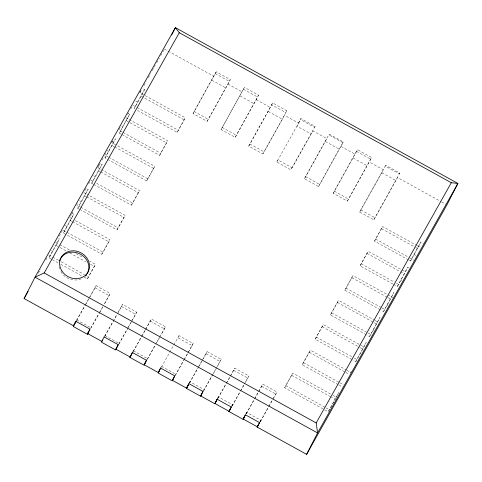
<?xml version="1.0" encoding="UTF-8"?>
<svg xmlns="http://www.w3.org/2000/svg" width="482" height="482" viewBox="0 0 482 482"><rect width="100%" height="100%" fill="white"/><g stroke="black" fill="none" stroke-linecap="round" stroke-linejoin="round"><path stroke-width="0.36" stroke-dasharray="2.41 1.81" d="M51.64 259.262L49.037 257.828L59.449 238.723L58.473 238.18M49.037 257.828L59.449 238.723M77.379 203.705L76.722 204.995L80.12 206.868M75.421 220.623L109.938 239.656L101.835 254.255L63.413 233.065L73.824 213.96L72.017 212.96M63.413 233.065L73.824 213.96M98.099 166.929L99.75 163.705M105.775 153.162L104.787 155.096L108.04 156.891M79.036 208.995L77.729 208.272L88.14 189.161L86.049 188.01M115.71 144.775L111.806 142.618L112.463 141.328M77.729 208.272L88.14 189.161M120.139 127.567L118.819 130.146L122.35 132.092M93.008 184.01L91.701 183.287L102.112 164.181L100.587 163.344M105.004 157.933L115.409 138.828L105.004 157.933L106.956 159.012M91.701 183.287L102.112 164.181M143.546 94.749L139.87 92.719L141.847 88.851M121.265 134.213L119.319 133.14L129.724 114.035L128.146 113.162M119.319 133.14L129.724 114.035M144.552 89.519L134.141 108.625L144.552 89.519L142.768 88.537M84.103 277.162L87.35 278.951L95.454 264.359L89.61 261.136M87.35 278.951L95.454 264.359M101.835 254.255L109.938 239.656M79.693 209.351L116.999 229.926L125.097 215.327L87.14 194.397M116.999 229.926L125.097 215.327M93.659 184.365L131.423 205.193L139.527 190.595L101.762 169.766M131.423 205.193L139.527 190.595M121.916 134.574L159.602 155.355L167.706 140.756L129.369 119.614M107.606 159.373L146.703 180.931L154.806 166.332L116.361 145.13M159.602 155.355L167.706 140.756M146.703 180.931L154.806 166.332M89.857 297.002L96.105 285.706L110.233 293.49L104.353 304.136M137.4 110.426L177.195 132.369L185.299 117.771L144.202 95.105M177.195 132.369L185.299 117.771M193.023 113.571L216.177 71.812L230.3 79.602L227.992 84.109L207.152 121.362L193.023 113.571L216.177 71.812M207.152 121.362L230.3 79.602M117.494 313.674L122.591 304.425L136.713 312.216L132.351 320.168M221.051 129.55L244.428 87.387L258.551 95.177L256.243 99.69L235.18 137.34L221.051 129.55L244.428 87.387M235.18 137.34L258.551 95.177M145.582 329.549L151.402 319.006L165.531 326.796L160.801 335.4M248.742 146.13L272.679 102.967L286.802 110.758L282.374 119.235L262.865 153.915L248.742 146.13L272.679 102.967M262.865 153.915L284.494 115.27L298.623 123.055L276.795 162.054L290.923 169.845L311.101 133.966L315.059 126.338L300.931 118.548L296.978 126.176L311.101 133.966M192.077 345.594L193.162 343.473L179.039 335.683L177.948 337.804L192.077 345.594L184.739 358.644M276.795 162.054L277.885 159.934L292.008 167.724L290.923 169.845M298.623 123.055L300.931 118.548M189.233 383.07L189.896 381.786L204.019 389.57M203.061 358.969L207.091 351.613L221.22 359.403L217.189 366.76M342.889 142.666L328.76 134.876L329.182 134.129L343.311 141.919L318.56 186.522L304.431 178.732L326.874 138.635L312.752 130.845L292.008 167.724M304.431 178.732L329.182 134.129M318.56 186.522L343.311 141.919M217.737 398.204L218.4 396.915L232.523 404.705L231.866 405.995M230.396 376.177L234.782 368.188L248.911 375.978L244.525 383.967M333.243 193.312L357.433 149.709L371.562 157.493L369.254 162.006L347.371 201.102L333.243 193.312L357.433 149.709M347.371 201.102L371.562 157.493M246.019 413.731L246.676 412.441L260.804 420.232L260.147 421.521M258.774 391.535L262.81 384.166L276.933 391.956L272.902 399.325M399.813 173.074L399.337 173.924L385.208 166.133L385.684 165.284L399.813 173.074L373.851 219.828L359.729 212.038L383.377 169.797L369.254 162.006M359.729 212.038L385.684 165.284M323.024 408.917L284.663 387.757L292.761 373.164L330.477 393.957M284.663 387.757L292.761 373.164M373.851 219.828L397.505 177.587L441.012 201.578M351.848 359.433L315.156 339.195L323.259 324.603L363.886 347.004M338.189 384.588L302.25 364.772L303.341 362.651L310.354 350.173L346.293 369.995M315.156 339.195L323.259 324.603M302.25 364.772L310.354 350.173M366.326 334.725L330.429 314.933L331.52 312.812L338.533 300.334L374.43 320.132M330.429 314.933L338.533 300.334M380.286 309.733L344.859 290.2L352.963 275.602L392.728 297.533M344.859 290.2L352.963 275.602M392.782 283.94L360.024 265.871L368.127 251.279L405.476 271.872M360.024 265.871L368.127 251.279M408.591 259.967L374.508 241.175L375.592 239.054L382.612 226.576L416.695 245.368M374.508 241.175L382.612 226.576M335.785 398.246L338.635 392.673L328.224 411.785L323.675 409.272M355.782 361.602L366.193 342.497L355.782 361.602L352.505 359.795M369.586 336.526L379.997 317.421L369.586 336.526L366.977 335.086M383.564 311.547L393.975 292.435L383.564 311.547L380.943 310.101M393.439 284.302L397.373 286.471L407.784 267.365L408.935 267.998M409.248 260.328L410.556 261.051L420.967 241.946L423.455 243.314M397.373 286.471L407.784 267.365M410.556 261.051L420.967 241.946M38.397 273.143L40.596 269.233M45.724 260.111L47.194 257.502M59.184 236.186L62.341 230.571M70.408 216.225L71.463 214.351M71.812 213.731L73.915 209.983M85.844 188.775L83.741 192.523L85.832 193.674M88.652 183.787L90.755 180.045L94.092 181.883M100.226 163.205L97.774 167.567L101.106 169.411M101.979 160.084L104.088 156.343M111.806 142.618L113.559 139.503M127.591 114.553L128.646 112.68M130.749 108.938L132.851 105.197M139.87 92.719L141.334 90.11M143.901 85.549L146.1 81.639M148.299 77.729L150.498 73.818M152.33 70.559L155.264 65.347M156.728 62.744L159.295 58.177M160.759 55.575L163.693 50.357M76.566 320.446L84.675 306.022M85.043 305.365L88.73 298.81M89.104 298.159L96.105 285.706M76.584 320.596L85.435 304.865M85.802 304.214L89.489 297.659M90.694 328.23L98.804 313.812M99.172 313.155L102.859 306.6M104.335 303.979L110.233 293.49M90.712 328.387L99.563 312.655M99.931 311.999L102.877 306.757M104.739 336.165L112.752 321.916M113.113 321.271L116.758 314.788M118.217 312.197L122.591 304.425M104.745 336.346L117.132 314.324M118.861 343.955L127.242 329.055M127.603 328.411L131.249 321.934M131.616 321.283L136.713 312.216M118.867 344.136L127.977 327.941M128.345 327.296L131.984 320.813M133.183 351.396L145.209 330.019M145.57 329.375L151.402 319.006M133.195 351.577L141.569 336.677M141.937 336.026L145.215 330.2M286.802 110.758L285.766 112.607L271.643 104.817M147.311 359.186L155.325 344.937M155.692 344.287L165.531 326.796M147.317 359.367L155.331 345.112M156.789 342.521L160.434 336.044M161.44 367.163L179.039 335.683M315.059 126.338L314.493 127.338L300.37 119.548M175.183 375.442L183.624 360.434M183.991 359.783L187.661 353.258M188.028 352.607L193.162 343.473M175.195 375.605L184.371 359.295M189.203 383.015L189.896 381.786M189.426 383.021L197.891 367.971M198.259 367.314L201.94 360.771M202.307 360.12L207.091 351.613M189.444 383.178L198.644 366.82M199.012 366.169L202.693 359.626M203.555 390.812L216.063 368.561M216.436 367.911L221.22 359.403M203.573 390.968L212.773 374.61M213.14 373.96L216.822 367.411M217.756 398.06L218.4 396.915M217.924 398.168L225.986 383.829M226.353 383.178L230.016 376.659M230.384 376.008L234.782 368.188M217.936 398.331L225.998 383.997M226.365 383.347L230.028 376.828M231.878 405.85L232.523 404.705M232.047 405.952L240.114 391.619M240.482 390.968L244.145 384.449M244.513 383.799L248.911 375.978M232.065 406.121L240.126 391.788M240.494 391.137L244.157 384.618M245.687 414.201L246.676 412.441M246.218 413.677L262.81 384.166M246.236 413.827L254.345 399.403M254.719 398.747L258.406 392.191M259.816 421.991L260.804 420.232M260.34 421.467L272.511 399.825M272.878 399.168L276.933 391.956M260.358 421.617L268.474 407.194M268.842 406.537L272.529 399.982M328.573 411.158L335.243 399.307L331.339 397.156M350.372 372.996L351.42 371.122M356.511 151.354L370.634 159.144M215.195 73.559L229.318 81.344M243.386 89.236L257.515 97.027M164.428 49.056L213.869 76.319M227.992 84.109L242.121 91.899M256.243 99.69L270.372 107.48M341.003 146.426L355.126 154.216M441.669 201.94L446.284 204.482M325.368 141.509L339.497 149.3M381.816 172.767L395.939 180.557M353.113 157.988L367.242 165.772M211.797 80.187L225.925 87.977M239.994 95.87L254.122 103.654M268.245 111.444L282.374 119.235M194.107 111.45L208.236 119.241M222.136 127.429L236.264 135.219M249.827 144.004L263.955 151.794M334.333 191.191L348.456 198.982M305.516 176.611L319.644 184.401M360.813 209.917L374.942 217.707M417.346 245.73L420.521 247.483M141.16 96.147L184.214 119.891M381.521 228.697L414.954 247.133M415.604 247.495L417.575 248.579M135.755 101.009L137.533 101.991M413.948 254.418L415.815 255.448M133.448 105.522L178.28 130.248M375.592 239.054L409.019 257.484M409.676 257.846L414.128 260.298M125.838 117.668L128.718 119.259M126.332 120.663L166.621 142.883M367.037 253.399L399.801 271.468M400.458 271.824L404.386 273.993M121.657 125.929L122.711 126.507M400.765 279.837L401.916 280.476M123 132.448L160.693 153.234M361.108 263.75L393.872 281.819M396.493 283.265L399.608 284.983M112.017 145.456L113.975 146.534M114.626 146.896L153.716 168.453M351.878 277.728L387.299 297.261M387.956 297.623L390.583 299.069M107.094 150.583L108.396 151.3M386.956 304.913L388.022 305.498M108.691 157.246L147.787 178.804M345.943 288.079L381.37 307.612M382.027 307.974L385.714 310.01M375.08 320.488L377.689 321.928M98.72 170.815L100.021 171.532M100.672 171.893L138.442 192.716M337.448 302.461L376.605 324.049M93.574 175.816L95.099 176.659M372.984 329.893L374.279 330.61M96.695 183.323L132.514 203.073M331.52 312.812L367.411 332.604M368.061 332.966L371.971 335.123M84.742 195.794L86.055 196.517M86.706 196.879L124.013 217.448M322.175 326.724L359.524 347.317M360.174 347.679L362.795 349.125M79.554 200.771L81.121 201.639M80.777 207.23L118.084 227.805M316.24 337.075L351.625 356.59M354.246 358.036L356.867 359.482M69.709 217.472L72.818 219.183M346.95 370.351L350.866 372.514M70.426 220.587L71.734 221.31M72.384 221.666L108.854 241.777M309.269 352.294L345.208 372.116M345.859 372.478L349.131 374.279M64.998 225.437L66.805 226.432M63.293 230.275L66.45 232.023M67.1 232.378L102.919 252.128M303.341 362.651L339.28 382.467M339.931 382.829L343.853 384.991M338.846 384.949L342.768 387.112M55.671 242.422L59.093 244.308M59.738 244.663L69.48 250.031M75.975 253.616L83.115 257.551M333.074 395.391L336.328 397.186M56.057 245.356L59.304 247.145M59.955 247.501L66.444 251.08M69.691 252.875L85.923 261.822M90.471 264.329L94.364 266.48M291.676 375.285L330.688 396.794M51.454 250.658L52.436 251.194M48.658 254.894L52.074 256.779M52.725 257.141L58.569 260.358M61.166 261.792L84.543 274.686M85.187 275.041L88.435 276.831M285.748 385.636L325.41 407.507M326.061 407.868L329.308 409.658M52.285 259.617L58.129 262.841M60.726 264.275L83.452 276.807M95.02 287.826L109.143 295.617M150.318 321.126L164.44 328.917M121.5 306.546L135.629 314.336M206.007 353.734L220.129 361.524M233.698 370.315L247.82 378.099M261.726 386.293L275.849 394.077M133.309 350.776L147.432 358.566M161.53 366.404L175.659 374.195M76.662 319.867L90.791 327.658M104.859 335.544L118.982 343.335M81.169 278.861A15.297 13.568 27.1 0 1 60.039 270.041M59.599 268.86A15.297 13.568 27.1 0 1 58.949 265.233"/><path stroke-width="0.72" d="M75.831 321.753L73.541 325.82L24.1 298.557L35.053 277.15L175.382 27.649L457.9 183.443L446.947 204.85L306.618 454.351L257.177 427.088L259.485 422.575L245.362 414.791L243.055 419.298L228.926 411.508L231.233 407.001L217.105 399.21L214.797 403.717L200.675 395.927L202.982 391.42L188.854 383.63L186.546 388.143L172.423 380.352L174.731 375.839L160.602 368.049L158.295 372.562L144.172 364.772L146.48 360.259L132.351 352.475M171.616 35.005L175.382 27.649L179.286 32.722L451.297 182.714L457.9 183.443L317.572 432.944L306.618 454.351M73.541 325.82L75.849 321.313L89.971 329.104L87.664 333.61L101.792 341.401L102.552 340.057M76.005 321.157L73.27 326.495L87.393 334.285L88.134 332.978M87.393 334.285L89.797 329.586M104.196 336.834L101.467 342.178L115.59 349.968L118.325 344.624M132.821 352.047L130.044 356.981L115.921 349.191L118.229 344.684L104.1 336.894M146.775 359.855L144.04 365.199L129.911 357.409L132.646 352.065M160.874 367.694L158.138 373.038L172.261 380.828L174.665 376.129M203.03 391.505L200.626 396.204L186.498 388.414L188.908 383.714M217.412 398.849L215.002 403.548L229.131 411.333L231.535 406.633M257.177 427.088L258.497 424.744L257.412 426.865L243.283 419.075L245.362 415.02M258.828 424.1L259.485 422.81M24.1 298.557L28.131 291.393M451.297 182.714L316.192 422.937L317.572 432.944L35.053 277.15L44.181 272.945L179.286 32.722M87.664 333.61L88.483 332.164M115.921 349.191L116.674 347.841M129.911 357.409L131.008 355.463M144.172 364.772L145.124 363.073M158.295 372.562L159.223 370.911M172.423 380.352L173.351 378.701M186.546 388.143L188.691 384.329M186.498 388.414L187.606 386.45M200.675 395.927L201.711 394.083M214.797 403.717L216.093 401.422M216.46 400.771L217.557 398.819M228.926 411.508L230.215 409.212M243.055 419.298L244.368 416.954M243.283 419.075L244.025 417.761M44.181 272.945L316.192 422.937M86.724 274.366A15.297 13.568 27.1 0 1 85.362 276.023M59.515 260.979A15.297 13.568 27.1 0 1 79.47 253.707A15.297 13.568 27.1 0 1 87.109 273.77M61.907 270.974A15.297 13.568 27.1 0 0 87.784 272.444A15.297 13.568 27.1 0 0 74.029 250.833A15.297 13.568 27.1 0 0 61.907 270.974"/></g></svg>
